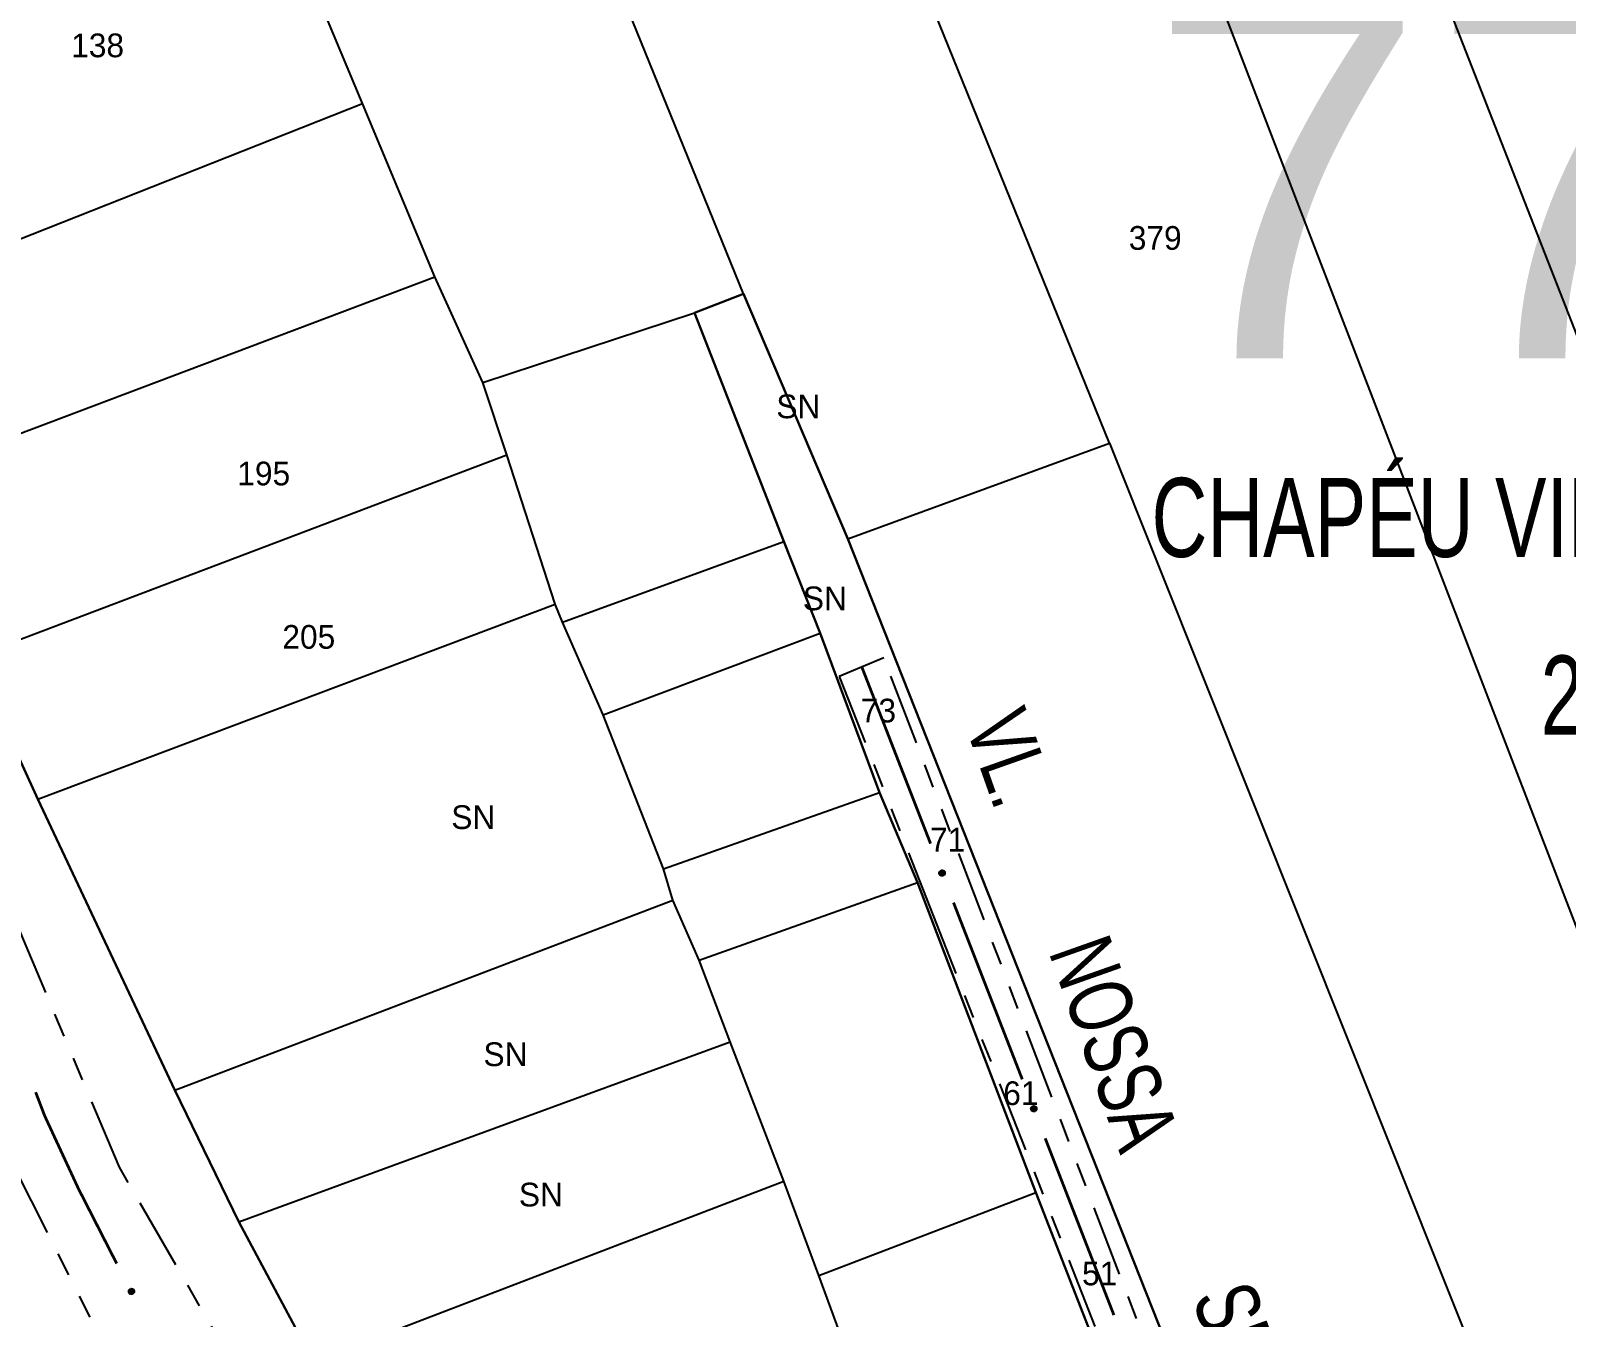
# Model space of a CAD drawing. Extents: x 204373 to 205952, y 4873300 to 4875179.
# Drawn here: x 205287.2 to 205384.4, y 4874712.3 to 4874793.6 of the extents above; entities that cross this region are included whole.
import ezdxf
from ezdxf.enums import TextEntityAlignment as Align

# ---------------------------------------------------------------- set-up
doc = ezdxf.new("R2010")
doc.units = 0
doc.header["$LTSCALE"] = 1.5
doc.header["$MEASUREMENT"] = 0
doc.linetypes.add('TRACO_25', pattern=[8, 3, -1, 1, -1, 1, -1])
for name, color, linetype in [('CD_MALHA_LOTES', 7, 'CONTINUOUS'), ('CD_TXT_QUADRA', 255, 'CONTINUOUS'), ('LM-TXT-LSB', 7, 'CONTINUOUS'), ('RU-QUADRA', 220, 'CONTINUOUS'), ('SV-EIXO-RUA-N-PAV', 6, 'CONTINUOUS'), ('SV-RUA-NAO-PAV', 7, 'CONTINUOUS'), ('SV-TXT-RUA-PAV', 7, 'CONTINUOUS'), ('Th_NmrPort', 1, 'CONTINUOUS')]:
    doc.layers.add(name, color=color, linetype=linetype)
doc.styles.add('ARIAL', font='ARIAL.SHX')
doc.styles.add('SWIS', font='swissko.ttf')

msp = doc.modelspace()

# ---------------------------------------------------------------- linework, layer by layer
at = {"layer": 'CD_MALHA_LOTES', "linetype": 'Continuous', "flags": 128}
for points in [[(205355.471432, 4874767.554292), (205329.135502, 4874832.437638)], [(205332.308643, 4874776.997583), (205312.615413, 4874825.433729)], [(205308.199905, 4874789.043853), (205300.739219, 4874806.858144)], [(205386.741197, 4874770.048747), (205373.595099, 4874803.660707)], [(205406.162305, 4874682.030148), (205361.262129, 4874798.636164)], [(205273.941654, 4874775.492812), (205308.199905, 4874789.043853)], [(205312.767671, 4874778.081213), (205308.199905, 4874789.043853)], [(205278.50942, 4874765.139207), (205312.767671, 4874778.081213)], [(205315.812849, 4874771.381822), (205312.767671, 4874778.081213)], [(205332.308643, 4874776.997583), (205329.211632, 4874775.79733)], [(205338.901129, 4874761.496332), (205332.308643, 4874776.997583)], [(205315.812849, 4874771.381822), (205329.211632, 4874775.79733)], [(205329.211632, 4874775.79733), (205334.845211, 4874761.332735)], [(205317.335438, 4874766.814055), (205315.812849, 4874771.381822)], [(205338.901129, 4874761.496332), (205355.471432, 4874767.554292)], [(205355.471432, 4874767.554292), (205391.908281, 4874676.328538)], [(205283.533964, 4874754.024308), (205317.335438, 4874766.814055)], [(205320.380616, 4874757.374004), (205317.335438, 4874766.814055)], [(205320.86088, 4874756.240161), (205334.845211, 4874761.332735)], [(205334.845211, 4874761.332735), (205337.16392, 4874755.527459)], [(205388.968388, 4874634.991868), (205338.901129, 4874761.496332)], [(205287.644954, 4874745.041033), (205320.380616, 4874757.374004)], [(205320.86088, 4874756.240161), (205320.380616, 4874757.374004)], [(205323.425794, 4874750.370094), (205320.86088, 4874756.240161)], [(205323.425794, 4874750.370094), (205337.16392, 4874755.527459)], [(205337.16392, 4874755.527459), (205340.905601, 4874745.460555)], [(205287.644954, 4874745.041033), (205283.533964, 4874754.024308)], [(205327.232266, 4874740.625525), (205323.425794, 4874750.370094)], [(205327.232266, 4874740.625525), (205340.905601, 4874745.460555)], [(205340.905601, 4874745.460555), (205343.310967, 4874739.758945)], [(205296.323711, 4874726.617707), (205287.644954, 4874745.041033)], [(205327.841302, 4874738.64616), (205327.232266, 4874740.625525)], [(205329.502382, 4874734.859125), (205343.310967, 4874739.758945)], [(205343.310967, 4874739.758945), (205350.79433, 4874720.159662)], [(205296.323711, 4874726.617707), (205327.841302, 4874738.64616)], [(205329.502382, 4874734.859125), (205327.841302, 4874738.64616)], [(205331.46231, 4874729.692041), (205329.502382, 4874734.859125)], [(205300.37072, 4874718.288822), (205331.46231, 4874729.692041)], [(205334.847641, 4874720.872363), (205331.46231, 4874729.692041)], [(205300.37072, 4874718.288822), (205296.323711, 4874726.617707)], [(205305.092365, 4874709.469144), (205334.847641, 4874720.872363)], [(205337.074832, 4874714.903491), (205334.847641, 4874720.872363)], [(205337.074832, 4874714.903491), (205350.79433, 4874720.159662)], [(205350.79433, 4874720.159662), (205354.625099, 4874710.360021)], [(205305.092365, 4874709.469144), (205300.37072, 4874718.288822)], [(205340.638338, 4874705.192937), (205337.074832, 4874714.903491)]]:
    msp.add_lwpolyline(points, dxfattribs=at)
at = {"layer": 'RU-QUADRA', "linetype": 'Continuous', "flags": 128}
for points in [[(205354.625099, 4874710.360021), (205350.79433, 4874720.159662), (205343.310967, 4874739.758945), (205340.905601, 4874745.460555), (205337.16392, 4874755.527459), (205334.845211, 4874761.332735), (205329.211632, 4874775.79733), (205332.308643, 4874776.997583), (205338.901129, 4874761.496332), (205388.968388, 4874634.991868)], [(205283.533964, 4874754.024308), (205287.644954, 4874745.041033), (205296.323711, 4874726.617707), (205300.37072, 4874718.288822), (205305.092365, 4874709.469144)]]:
    msp.add_lwpolyline(points, dxfattribs=at)
at = {"layer": 'SV-EIXO-RUA-N-PAV', "const_width": 0.18}
for points in [[(205339.786558, 4874753.401941), (205344.140399, 4874742.21963)], [(205345.591679, 4874738.492194), (205348.85706, 4874730.105461)], [(205348.85706, 4874730.105461), (205348.904351, 4874729.984001)], [(205348.904351, 4874729.984001), (205349.944207, 4874727.309372)], [(205287.513468, 4874726.497767), (205287.870701, 4874725.563752)], [(205287.870701, 4874725.563752), (205288.086725, 4874724.998937)], [(205288.086725, 4874724.998937), (205289.934771, 4874721.01105)], [(205351.393655, 4874723.581222), (205355.742002, 4874712.396774)], [(205289.934771, 4874721.01105), (205290.219152, 4874720.397385)], [(205290.219152, 4874720.397385), (205292.642001, 4874715.657028)]]:
    msp.add_lwpolyline(points, dxfattribs=at)
at = {"layer": 'SV-EIXO-RUA-N-PAV'}
for points in [[(205344.916489, 4874740.529741), (205344.961537, 4874740.510698), (205344.996361, 4874740.48512), (205345.019265, 4874740.455427), (205345.032662, 4874740.42391), (205345.042737, 4874740.390123), (205345.04538, 4874740.353818), (205345.039387, 4874740.312874), (205345.020601, 4874740.26755), (205344.992054, 4874740.233599), (205344.964145, 4874740.209586), (205344.932085, 4874740.193724), (205344.899099, 4874740.184486), (205344.861297, 4874740.182989), (205344.819863, 4874740.189467), (205344.774745, 4874740.20946), (205344.740777, 4874740.23477), (205344.719377, 4874740.264073), (205344.703634, 4874740.296404), (205344.693762, 4874740.331021), (205344.691373, 4874740.366674), (205344.697971, 4874740.408379), (205344.718294, 4874740.452649), (205344.743151, 4874740.486816), (205344.772146, 4874740.508622), (205344.804325, 4874740.523404), (205344.83809, 4874740.533922), (205344.874474, 4874740.538097), (205344.916489, 4874740.529741)], [(205350.719466, 4874725.619102), (205350.764505, 4874725.600037), (205350.799316, 4874725.574441), (205350.822205, 4874725.544737), (205350.835588, 4874725.513214), (205350.845646, 4874725.479422), (205350.848271, 4874725.443115), (205350.842258, 4874725.402174), (205350.82345, 4874725.356859), (205350.794886, 4874725.322922), (205350.766965, 4874725.298923), (205350.734897, 4874725.283077), (205350.701907, 4874725.273855), (205350.664104, 4874725.272376), (205350.622673, 4874725.278875), (205350.577565, 4874725.29889), (205350.543609, 4874725.324217), (205350.522224, 4874725.35353), (205350.506497, 4874725.385869), (205350.496641, 4874725.420491), (205350.494271, 4874725.456145), (205350.500889, 4874725.497847), (205350.521233, 4874725.542107), (205350.546108, 4874725.576262), (205350.575112, 4874725.598053), (205350.607299, 4874725.61282), (205350.641069, 4874725.623321), (205350.677455, 4874725.627478), (205350.719466, 4874725.619102)], [(205293.605226, 4874714.066779), (205293.65219, 4874714.053126), (205293.689762, 4874714.03179), (205293.715977, 4874714.004974), (205293.732963, 4874713.975238), (205293.746915, 4874713.942858), (205293.753779, 4874713.90711), (205293.752608, 4874713.865746), (205293.739244, 4874713.818538), (205293.714856, 4874713.781486), (205293.689942, 4874713.754379), (205293.659954, 4874713.734881), (205293.628272, 4874713.721855), (205293.590903, 4874713.715953), (205293.548996, 4874713.717549), (205293.501852, 4874713.732136), (205293.465161, 4874713.753307), (205293.440486, 4874713.77991), (205293.421075, 4874713.810181), (205293.407228, 4874713.843409), (205293.400693, 4874713.878539), (205293.402376, 4874713.92073), (205293.41739, 4874713.96707), (205293.438087, 4874714.003906), (205293.464337, 4874714.028948), (205293.494569, 4874714.047387), (205293.526875, 4874714.061775), (205293.562523, 4874714.070171), (205293.605226, 4874714.066779)]]:
    msp.add_lwpolyline(points, close=True, dxfattribs=at)
for points in [[(205344.691373, 4874740.366674), (205344.774745, 4874740.20946)], [(205344.693762, 4874740.331021), (205344.740777, 4874740.23477)], [(205344.694734, 4874740.345033), (205344.754977, 4874740.227916)], [(205344.697971, 4874740.408379), (205344.819863, 4874740.189467)], [(205344.698887, 4874740.383258), (205344.794056, 4874740.206524)], [(205344.710951, 4874740.427491), (205344.838998, 4874740.188879)], [(205344.718294, 4874740.452649), (205344.861297, 4874740.182989)], [(205344.730577, 4874740.467347), (205344.877504, 4874740.187764)], [(205344.743151, 4874740.486816), (205344.899099, 4874740.184486)], [(205344.758191, 4874740.494206), (205344.91403, 4874740.191735)], [(205344.772146, 4874740.508622), (205344.932085, 4874740.193724)], [(205344.788776, 4874740.513436), (205344.945042, 4874740.202346)], [(205344.804325, 4874740.523404), (205344.964145, 4874740.209586)], [(205344.823602, 4874740.525531), (205344.977956, 4874740.226875)], [(205344.83809, 4874740.533922), (205344.992054, 4874740.233599)], [(205344.857866, 4874740.53155), (205345.005075, 4874740.255006)], [(205344.874474, 4874740.538097), (205345.020601, 4874740.26755)], [(205344.894111, 4874740.532483), (205345.026962, 4874740.292813)], [(205344.916489, 4874740.529741), (205345.039387, 4874740.312874)], [(205344.940605, 4874740.518372), (205345.039308, 4874740.340085)], [(205344.961537, 4874740.510698), (205345.04538, 4874740.353818)], [(205344.981451, 4874740.496203), (205345.039927, 4874740.379862)], [(205344.996361, 4874740.48512), (205345.042737, 4874740.390123)], [(205350.494271, 4874725.456145), (205350.577565, 4874725.29889)], [(205350.496641, 4874725.420491), (205350.543609, 4874725.324217)], [(205350.497621, 4874725.434503), (205350.557806, 4874725.317356)], [(205350.500889, 4874725.497847), (205350.622673, 4874725.278875)], [(205350.501793, 4874725.472725), (205350.596875, 4874725.295945)], [(205350.513878, 4874725.516953), (205350.641808, 4874725.278278)], [(205350.521233, 4874725.542107), (205350.664104, 4874725.272376)], [(205350.533523, 4874725.556799), (205350.680314, 4874725.277144)], [(205350.546108, 4874725.576262), (205350.701907, 4874725.273855)], [(205350.561151, 4874725.583644), (205350.716841, 4874725.281097)], [(205350.575112, 4874725.598053), (205350.734897, 4874725.283077)], [(205350.591745, 4874725.602859), (205350.747858, 4874725.291692)], [(205350.607299, 4874725.61282), (205350.766965, 4874725.298923)], [(205350.626578, 4874725.614937), (205350.780785, 4874725.316205)], [(205350.641069, 4874725.623321), (205350.794886, 4874725.322922)], [(205350.660845, 4874725.62094), (205350.807918, 4874725.344323)], [(205350.677455, 4874725.627478), (205350.82345, 4874725.356859)], [(205350.697089, 4874725.621855), (205350.829823, 4874725.38212)], [(205350.719466, 4874725.619102), (205350.842258, 4874725.402174)], [(205350.743577, 4874725.60772), (205350.842192, 4874725.429385)], [(205350.764505, 4874725.600037), (205350.848271, 4874725.443115)], [(205350.784412, 4874725.585532), (205350.842831, 4874725.469162)], [(205350.799316, 4874725.574441), (205350.845646, 4874725.479422)], [(205293.494569, 4874714.047387), (205293.689942, 4874713.754379)], [(205293.513467, 4874714.05175), (205293.70164, 4874713.773162)], [(205293.526875, 4874714.061775), (205293.714856, 4874713.781486)], [(205293.546793, 4874714.06173), (205293.725289, 4874713.804267)], [(205293.562523, 4874714.070171), (205293.739244, 4874713.818538)], [(205293.582681, 4874714.066889), (205293.742611, 4874713.844372)], [(205293.605226, 4874714.066779), (205293.752608, 4874713.865746)], [(205293.630505, 4874714.058303), (205293.749352, 4874713.892762)], [(205293.65219, 4874714.053126), (205293.753779, 4874713.90711)], [(205293.400693, 4874713.878539), (205293.501852, 4874713.732136)], [(205293.402376, 4874713.92073), (205293.548996, 4874713.717549)], [(205293.406219, 4874713.895887), (205293.521375, 4874713.731476)], [(205293.406558, 4874713.857439), (205293.480065, 4874713.748158)], [(205293.407228, 4874713.843409), (205293.465161, 4874713.753307)], [(205293.413035, 4874713.941226), (205293.56807, 4874713.719199)], [(205293.41739, 4874713.96707), (205293.590903, 4874713.715953)], [(205293.427872, 4874713.983101), (205293.606442, 4874713.722589)], [(205293.438087, 4874714.003906), (205293.628272, 4874713.721855)], [(205293.452161, 4874714.013001), (205293.642254, 4874713.730798)], [(205293.464337, 4874714.028948), (205293.659954, 4874713.734881)], [(205293.480291, 4874714.035671), (205293.671815, 4874713.744957)], [(205293.673661, 4874714.041056), (205293.745322, 4874713.932339)], [(205293.689762, 4874714.03179), (205293.746915, 4874713.942858)]]:
    msp.add_lwpolyline(points, dxfattribs=at)
at = {"layer": 'SV-RUA-NAO-PAV', "linetype": 'TRACO_25'}
for points in [[(205472.779812, 4874571.653554, 9.031125), (205468.75379, 4874571.53394, 9.031125), (205464.549384, 4874572.547394, 9.031125), (205460.613546, 4874574.623122, 8.981586), (205416.532768, 4874608.184657, 9.254053), (205387.019732, 4874631.516545, 9.328362), (205385.585123, 4874634.474635, 9.353131), (205377.540613, 4874658.937406, 9.50175), (205341.182055, 4874753.984156, 9.625599), (205338.350762, 4874752.802912, 9.650369), (205344.098135, 4874738.201387, 9.650369), (205360.076339, 4874697.607859, 9.774217), (205373.606501, 4874662.218831, 9.774217), (205374.870669, 4874658.912314, 9.774217), (205382.536068, 4874637.145984, 9.675138), (205381.7137, 4874635.291409, 9.675138), (205380.760496, 4874635.728257, 9.675138), (205330.657383, 4874674.656942, 9.774217), (205315.174747, 4874689.651781, 9.823756), (205302.391916, 4874705.199934, 9.873296), (205292.816578, 4874721.749607, 9.972375), (205284.972012, 4874740.346602, 10.021914), (205272.789715, 4874772.524395, 10.096223)], [(205266.626346, 4874770.493811, 10.021914), (205286.216825, 4874721.635832, 10.021914), (205294.830496, 4874704.566746, 10.021914), (205303.058136, 4874692.257853, 9.997145), (205314.256813, 4874679.84537, 9.997145), (205324.591202, 4874669.37891, 9.997145), (205340.60363, 4874656.803355, 9.997145), (205341.189864, 4874654.17497, 10.046683), (205341.444048, 4874649.841076, 10.046683), (205341.813804, 4874646.087714, 10.096223), (205343.336899, 4874641.744609, 10.244842), (205352.362438, 4874622.834446, 10.021914), (205369.960238, 4874578.438192, 10.096223), (205382.809357, 4874544.639423, 10.096223), (205381.692042, 4874542.404793, 10.096223)]]:
    msp.add_polyline3d(points, dxfattribs=at)

# ---------------------------------------------------------------- texts
at = {"layer": 'CD_TXT_QUADRA', "style": 'ARIAL', "width": 0.7}
msp.add_text('278822434', height=5, dxfattribs=at).set_placement((205382.744724, 4874749.116036))
at = {"layer": 'LM-TXT-LSB', "style": 'SWIS'}
msp.add_text('77', height=23, dxfattribs=at).set_placement((205357.770677, 4874772.922739))
at = {"layer": 'LM-TXT-LSB', "style": 'ARIAL', "width": 0.7}
msp.add_text('CHAPÉU VIRADO', height=5, dxfattribs=at).set_placement((205358.123199, 4874760.353598))
at = {"layer": 'SV-TXT-RUA-PAV', "style": 'ARIAL', "width": 0.7}
for s, p in [('VL.', (205346.297791, 4874749.736559)), ('NOSSA', (205351.588826, 4874735.388051)), ('SENHORA', (205360.65917, 4874713.487695))]:
    msp.add_text(s, height=4, rotation=289.47128356, dxfattribs=at).set_placement(p)
at = {"layer": 'Th_NmrPort', "color": 1}
for s, p in [('138', (205289.760544, 4874792.716205)), ('379', (205356.682251, 4874780.534619)), ('SN', (205334.380011, 4874769.880366)), ('195', (205300.272887, 4874765.633559)), ('SN', (205336.059229, 4874757.735044)), ('205', (205303.123692, 4874755.299392)), ('73', (205339.72527, 4874750.637433)), ('SN', (205313.81421, 4874743.896173)), ('71', (205344.104011, 4874742.47077)), ('SN', (205315.84978, 4874728.900046)), ('61', (205348.736569, 4874726.434993)), ('SN', (205318.090417, 4874720.020682)), ('51', (205353.725477, 4874715.031774))]:
    msp.add_text(s, height=1.5, dxfattribs=at).set_placement(p, align=Align.MIDDLE_LEFT)

doc.saveas('drawing.dxf')
